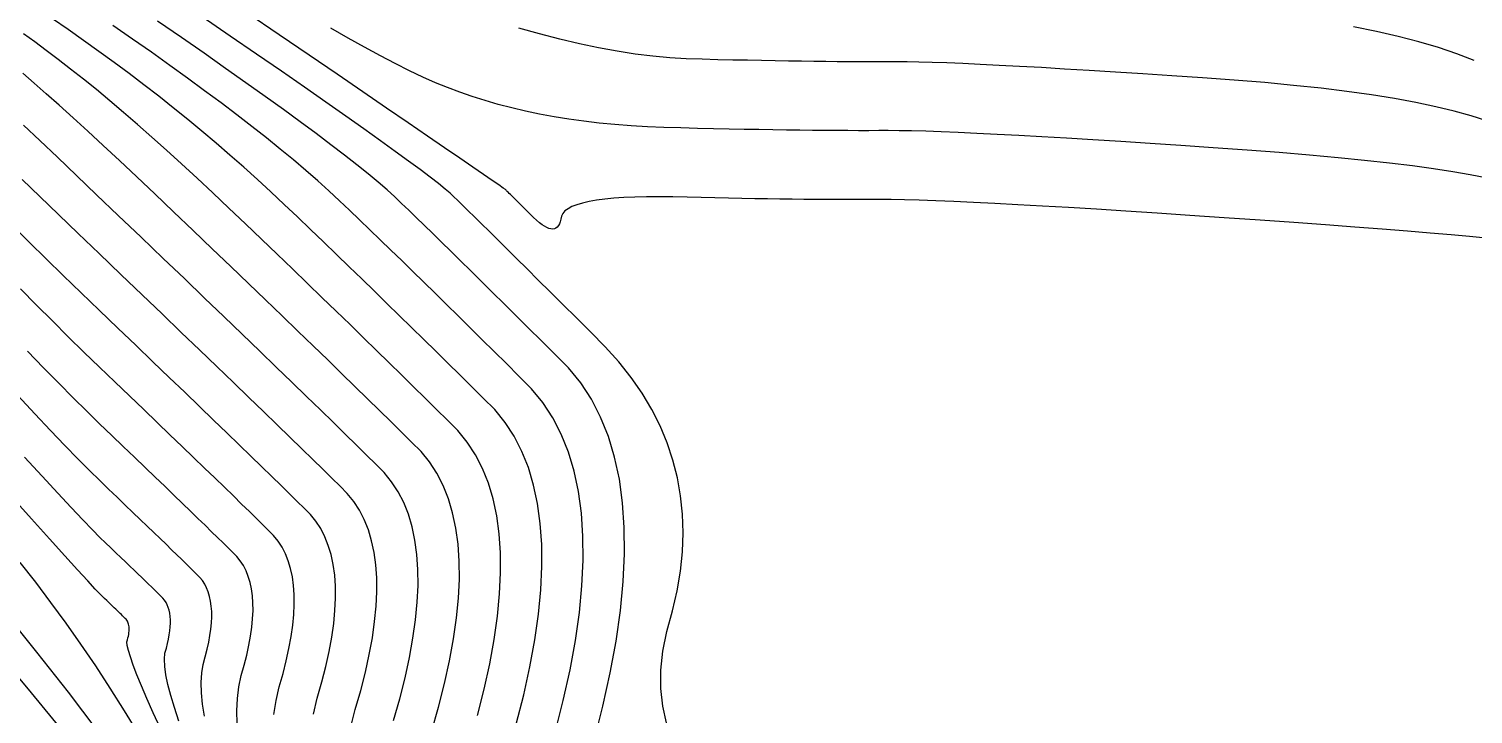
# Model space of a CAD drawing. Header units: inches. Extents: x 1412622.3 to 1412714.6, y 4931530.8 to 4931588.5.
# Drawn here: x 1412645.56 to 1412655.08, y 4931539.3 to 4931543.82 of the extents above; entities that cross this region are included whole.
import ezdxf

# ---------------------------------------------------------------- set-up
doc = ezdxf.new("R2010")
doc.units = ezdxf.units.IN
doc.header["$MEASUREMENT"] = 0

msp = doc.modelspace()

# ---------------------------------------------------------------- linework, layer by layer
for points in [[(1412649.7637, 4931539.2435), (1412649.7382, 4931539.3549), (1412649.7256, 4931539.4709), (1412649.7257, 4931539.5916), (1412649.7387, 4931539.7169), (1412649.7645, 4931539.847), (1412649.8031, 4931539.9817), (1412649.8332, 4931540.1141), (1412649.8548, 4931540.2442), (1412649.8678, 4931540.3719), (1412649.8723, 4931540.4973), (1412649.8683, 4931540.6204), (1412649.8558, 4931540.7411), (1412649.8348, 4931540.8596), (1412649.8052, 4931540.9756), (1412649.7671, 4931541.0894), (1412649.7205, 4931541.2008), (1412649.6653, 4931541.3099), (1412649.6017, 4931541.4167), (1412649.5295, 4931541.5212), (1412649.4488, 4931541.6233), (1412649.3595, 4931541.7231), (1412649.2618, 4931541.8205), (1412649.1687, 4931541.9132), (1412649.0803, 4931542.0012), (1412648.9967, 4931542.0844), (1412648.9177, 4931542.1629), (1412648.8435, 4931542.2366), (1412648.7739, 4931542.3056), (1412648.7091, 4931542.3699), (1412648.6489, 4931542.4294), (1412648.5935, 4931542.4841), (1412648.5427, 4931542.5341), (1412648.4967, 4931542.5794), (1412648.4553, 4931542.6199), (1412648.4187, 4931542.6557), (1412648.3868, 4931542.6868), (1412648.3595, 4931542.713), (1412648.337, 4931542.7346), (1412648.3037, 4931542.7631), (1412648.2595, 4931542.7987), (1412648.2046, 4931542.8412), (1412648.1388, 4931542.8908), (1412648.0622, 4931542.9473), (1412647.9749, 4931543.0108), (1412647.8767, 4931543.0813), (1412647.7677, 4931543.1589), (1412647.6479, 4931543.2434), (1412647.5173, 4931543.3349), (1412647.3758, 4931543.4334), (1412647.2236, 4931543.5389), (1412647.0606, 4931543.6514), (1412646.8867, 4931543.7709), (1412646.7021, 4931543.8974)], [(1412655.1659, 4931542.4386), (1412655.0577, 4931542.4492), (1412654.9352, 4931542.4605), (1412654.7983, 4931542.4724), (1412654.6471, 4931542.4849), (1412654.4816, 4931542.4981), (1412654.3018, 4931542.512), (1412654.1076, 4931542.5265), (1412653.8991, 4931542.5417), (1412653.6763, 4931542.5575), (1412653.4392, 4931542.574), (1412653.2128, 4931542.5894), (1412652.997, 4931542.6037), (1412652.792, 4931542.617), (1412652.5977, 4931542.6293), (1412652.4141, 4931542.6405), (1412652.2412, 4931542.6506), (1412652.0791, 4931542.6597), (1412651.9276, 4931542.6677), (1412651.7868, 4931542.6747), (1412651.6568, 4931542.6806), (1412651.5374, 4931542.6855), (1412651.4288, 4931542.6893), (1412651.3309, 4931542.692), (1412651.2437, 4931542.6937), (1412651.1672, 4931542.6943), (1412651.1014, 4931542.6939), (1412651.0338, 4931542.6937), (1412650.9644, 4931542.6936), (1412650.8932, 4931542.6937), (1412650.8202, 4931542.694), (1412650.7453, 4931542.6944), (1412650.6687, 4931542.695), (1412650.5903, 4931542.6958), (1412650.5101, 4931542.6968), (1412650.4281, 4931542.6979), (1412650.3443, 4931542.6992), (1412650.2587, 4931542.7006), (1412650.1713, 4931542.7023), (1412650.0821, 4931542.7041), (1412649.9911, 4931542.7061), (1412649.8982, 4931542.7082), (1412649.8036, 4931542.7106), (1412649.7147, 4931542.7115), (1412649.6315, 4931542.7112), (1412649.554, 4931542.7094), (1412649.4823, 4931542.7064), (1412649.4162, 4931542.702), (1412649.3558, 4931542.6962), (1412649.3012, 4931542.6891), (1412649.2523, 4931542.6806), (1412649.209, 4931542.6708), (1412649.1715, 4931542.6596), (1412649.1397, 4931542.6471), (1412649.1136, 4931542.6333), (1412649.0933, 4931542.6181), (1412649.0786, 4931542.6015), (1412649.0696, 4931542.5836), (1412649.0664, 4931542.5644), (1412649.062, 4931542.5476), (1412649.0566, 4931542.5334), (1412649.0501, 4931542.5216), (1412649.0425, 4931542.5123), (1412649.0338, 4931542.5055), (1412649.024, 4931542.5012), (1412649.0131, 4931542.4994), (1412649.0011, 4931542.5001), (1412648.9881, 4931542.5033), (1412648.9739, 4931542.509), (1412648.9587, 4931542.5171), (1412648.9423, 4931542.5278), (1412648.9249, 4931542.5409), (1412648.9064, 4931542.5566), (1412648.8868, 4931542.5747), (1412648.8661, 4931542.5953), (1412648.8466, 4931542.6148), (1412648.8284, 4931542.6329), (1412648.8114, 4931542.6499), (1412648.7956, 4931542.6656), (1412648.781, 4931542.6801), (1412648.7677, 4931542.6934), (1412648.7556, 4931542.7054), (1412648.7447, 4931542.7163), (1412648.735, 4931542.7259), (1412648.7266, 4931542.7343), (1412648.7194, 4931542.7414), (1412648.7134, 4931542.7473), (1412648.7087, 4931542.752), (1412648.7051, 4931542.7555), (1412648.7028, 4931542.7578), (1412648.7018, 4931542.7588), (1412648.6866, 4931542.7694), (1412648.6574, 4931542.7896), (1412648.6141, 4931542.8194), (1412648.5567, 4931542.8588), (1412648.4853, 4931542.9078), (1412648.3998, 4931542.9664), (1412648.3002, 4931543.0346), (1412648.1865, 4931543.1124), (1412648.0588, 4931543.1997), (1412647.917, 4931543.2967), (1412647.7611, 4931543.4032), (1412647.5912, 4931543.5194), (1412647.4072, 4931543.6451), (1412647.2091, 4931543.7804), (1412646.9969, 4931543.9254)], [(1412648.7726, 4931539.236), (1412648.8217, 4931539.4285), (1412648.8624, 4931539.6132), (1412648.8947, 4931539.7901), (1412648.9186, 4931539.9593), (1412648.9342, 4931540.1208), (1412648.9415, 4931540.2745), (1412648.9403, 4931540.4204), (1412648.9309, 4931540.5585), (1412648.913, 4931540.6889), (1412648.8868, 4931540.8116), (1412648.8523, 4931540.9265), (1412648.8093, 4931541.0336), (1412648.7581, 4931541.133), (1412648.6984, 4931541.2246), (1412648.6304, 4931541.3085), (1412648.5541, 4931541.3846), (1412648.4771, 4931541.4612), (1412648.3994, 4931541.5382), (1412648.321, 4931541.6156), (1412648.2421, 4931541.6935), (1412648.1624, 4931541.7718), (1412648.0821, 4931541.8505), (1412648.0011, 4931541.9297), (1412647.9195, 4931542.0093), (1412647.8372, 4931542.0894), (1412647.7543, 4931542.1699), (1412647.6707, 4931542.2508), (1412647.5864, 4931542.3322), (1412647.5015, 4931542.414), (1412647.4159, 4931542.4962), (1412647.3297, 4931542.5789), (1412647.2428, 4931542.662), (1412647.1548, 4931542.7443), (1412647.0659, 4931542.8259), (1412646.976, 4931542.9066), (1412646.885, 4931542.9866), (1412646.7931, 4931543.0657), (1412646.7001, 4931543.1441), (1412646.6061, 4931543.2216), (1412646.5111, 4931543.2984), (1412646.4151, 4931543.3744), (1412646.318, 4931543.4496), (1412646.22, 4931543.524), (1412646.1209, 4931543.5976), (1412646.0208, 4931543.6704), (1412645.9197, 4931543.7424), (1412645.8176, 4931543.8136), (1412645.7145, 4931543.884)], [(1412649.029, 4931539.1805), (1412649.0826, 4931539.391), (1412649.1271, 4931539.5929), (1412649.1624, 4931539.7864), (1412649.1886, 4931539.9714), (1412649.2056, 4931540.1479), (1412649.2136, 4931540.316), (1412649.2123, 4931540.4755), (1412649.202, 4931540.6266), (1412649.1825, 4931540.7692), (1412649.1538, 4931540.9033), (1412649.116, 4931541.029), (1412649.0691, 4931541.1461), (1412649.013, 4931541.2548), (1412648.9478, 4931541.355), (1412648.8735, 4931541.4467), (1412648.79, 4931541.5299), (1412648.7076, 4931541.6119), (1412648.6264, 4931541.6925), (1412648.5463, 4931541.7719), (1412648.4673, 4931541.8499), (1412648.3894, 4931541.9267), (1412648.3127, 4931542.0022), (1412648.2371, 4931542.0764), (1412648.1626, 4931542.1493), (1412648.0893, 4931542.221), (1412648.0171, 4931542.2913), (1412647.946, 4931542.3603), (1412647.876, 4931542.4281), (1412647.8072, 4931542.4945), (1412647.7395, 4931542.5597), (1412647.6729, 4931542.6236), (1412647.6075, 4931542.6862), (1412647.5378, 4931542.7506), (1412647.4638, 4931542.8168), (1412647.3855, 4931542.8848), (1412647.303, 4931542.9546), (1412647.2161, 4931543.0262), (1412647.125, 4931543.0997), (1412647.0296, 4931543.1749), (1412646.9299, 4931543.2519), (1412646.826, 4931543.3307), (1412646.7178, 4931543.4113), (1412646.6053, 4931543.4938), (1412646.4885, 4931543.578), (1412646.3674, 4931543.6641), (1412646.2421, 4931543.7519), (1412646.1125, 4931543.8415)], [(1412649.2853, 4931539.125), (1412649.3435, 4931539.3535), (1412649.3918, 4931539.5727), (1412649.4301, 4931539.7827), (1412649.4586, 4931539.9835), (1412649.4771, 4931540.1751), (1412649.4857, 4931540.3575), (1412649.4843, 4931540.5307), (1412649.4731, 4931540.6947), (1412649.4519, 4931540.8495), (1412649.4208, 4931540.9951), (1412649.3798, 4931541.1314), (1412649.3288, 4931541.2586), (1412649.268, 4931541.3766), (1412649.1972, 4931541.4853), (1412649.1165, 4931541.5849), (1412649.0259, 4931541.6752), (1412648.9381, 4931541.7625), (1412648.8533, 4931541.8468), (1412648.7715, 4931541.9281), (1412648.6925, 4931542.0064), (1412648.6164, 4931542.0817), (1412648.5433, 4931542.1539), (1412648.4731, 4931542.2231), (1412648.4058, 4931542.2893), (1412648.3414, 4931542.3525), (1412648.2799, 4931542.4127), (1412648.2213, 4931542.4699), (1412648.1657, 4931542.524), (1412648.113, 4931542.5751), (1412648.0631, 4931542.6232), (1412648.0162, 4931542.6683), (1412647.9723, 4931542.7104), (1412647.9207, 4931542.7569), (1412647.8617, 4931542.8077), (1412647.795, 4931542.863), (1412647.7209, 4931542.9227), (1412647.6392, 4931542.9868), (1412647.5499, 4931543.0552), (1412647.4531, 4931543.1281), (1412647.3488, 4931543.2054), (1412647.2369, 4931543.2871), (1412647.1175, 4931543.3731), (1412646.9906, 4931543.4636), (1412646.856, 4931543.5585), (1412646.714, 4931543.6577), (1412646.5644, 4931543.7614), (1412646.4073, 4931543.8695)], [(1412655.1642, 4931542.837), (1412655.0612, 4931542.8574), (1412654.9462, 4931542.8773), (1412654.819, 4931542.8967), (1412654.6799, 4931542.9156), (1412654.5286, 4931542.9341), (1412654.3653, 4931542.952), (1412654.1899, 4931542.9695), (1412654.0024, 4931542.9865), (1412653.8029, 4931543.003), (1412653.5913, 4931543.019), (1412653.3677, 4931543.0345), (1412653.1541, 4931543.0491), (1412652.9506, 4931543.0626), (1412652.7573, 4931543.0752), (1412652.574, 4931543.0867), (1412652.4008, 4931543.0973), (1412652.2378, 4931543.1068), (1412652.0848, 4931543.1154), (1412651.9419, 4931543.123), (1412651.8092, 4931543.1295), (1412651.6865, 4931543.1351), (1412651.574, 4931543.1397), (1412651.4715, 4931543.1433), (1412651.3791, 4931543.1459), (1412651.2969, 4931543.1475), (1412651.2247, 4931543.1481), (1412651.1626, 4931543.1477), (1412651.0975, 4931543.1475), (1412651.0292, 4931543.1475), (1412650.9578, 4931543.1477), (1412650.8833, 4931543.1481), (1412650.8056, 4931543.1487), (1412650.7249, 4931543.1494), (1412650.6411, 4931543.1504), (1412650.5541, 4931543.1516), (1412650.464, 4931543.153), (1412650.3708, 4931543.1545), (1412650.2745, 4931543.1563), (1412650.1751, 4931543.1583), (1412650.0726, 4931543.1604), (1412649.9669, 4931543.1628), (1412649.8582, 4931543.1653), (1412649.7463, 4931543.1681), (1412649.6365, 4931543.1727), (1412649.5288, 4931543.1792), (1412649.4232, 4931543.1875), (1412649.3197, 4931543.1976), (1412649.2183, 4931543.2096), (1412649.119, 4931543.2235), (1412649.0217, 4931543.2392), (1412648.9266, 4931543.2568), (1412648.8335, 4931543.2762), (1412648.7426, 4931543.2975), (1412648.6537, 4931543.3206), (1412648.5669, 4931543.3456), (1412648.4822, 4931543.3724), (1412648.3996, 4931543.4011), (1412648.3191, 4931543.4317), (1412648.2406, 4931543.464), (1412648.1571, 4931543.5012), (1412648.0686, 4931543.5431), (1412647.9751, 4931543.5898), (1412647.8765, 4931543.6413), (1412647.7728, 4931543.6975), (1412647.6642, 4931543.7585), (1412647.5505, 4931543.8242)], [(1412655.1708, 4931543.2129), (1412655.0686, 4931543.2453), (1412654.9565, 4931543.2761), (1412654.8346, 4931543.3053), (1412654.7029, 4931543.3329), (1412654.5614, 4931543.3589), (1412654.4101, 4931543.3832), (1412654.2489, 4931543.4059), (1412654.078, 4931543.427), (1412653.8972, 4931543.4465), (1412653.7067, 4931543.4643), (1412653.5063, 4931543.4805), (1412653.2961, 4931543.4951), (1412653.0954, 4931543.5088), (1412652.9042, 4931543.5215), (1412652.7225, 4931543.5333), (1412652.5503, 4931543.5441), (1412652.3875, 4931543.5541), (1412652.2343, 4931543.563), (1412652.0905, 4931543.5711), (1412651.9563, 4931543.5782), (1412651.8315, 4931543.5844), (1412651.7162, 4931543.5896), (1412651.6105, 4931543.5939), (1412651.5142, 4931543.5973), (1412651.4274, 4931543.5997), (1412651.3501, 4931543.6012), (1412651.2823, 4931543.6018), (1412651.2239, 4931543.6014), (1412651.1627, 4931543.6012), (1412651.0985, 4931543.6012), (1412651.0314, 4931543.6014), (1412650.9614, 4931543.6018), (1412650.8884, 4931543.6024), (1412650.8126, 4931543.6031), (1412650.7338, 4931543.604), (1412650.652, 4931543.6051), (1412650.5674, 4931543.6064), (1412650.4798, 4931543.6079), (1412650.3893, 4931543.6095), (1412650.2959, 4931543.6114), (1412650.1995, 4931543.6134), (1412650.1002, 4931543.6156), (1412649.998, 4931543.618), (1412649.8929, 4931543.6206), (1412649.7843, 4931543.6272), (1412649.6722, 4931543.6378), (1412649.5566, 4931543.6523), (1412649.4375, 4931543.6709), (1412649.3149, 4931543.6934), (1412649.1888, 4931543.72), (1412649.0592, 4931543.7505), (1412648.9262, 4931543.7851), (1412648.7896, 4931543.8236)], [(1412655.0866, 4931543.6096), (1412654.9729, 4931543.6537), (1412654.8518, 4931543.6949), (1412654.723, 4931543.7334), (1412654.5868, 4931543.7691), (1412654.4429, 4931543.8021), (1412654.2915, 4931543.8323)], [(1412648.5163, 4931539.2916), (1412648.5608, 4931539.466), (1412648.5976, 4931539.6335), (1412648.6269, 4931539.7939), (1412648.6487, 4931539.9473), (1412648.6628, 4931540.0936), (1412648.6694, 4931540.2329), (1412648.6683, 4931540.3652), (1412648.6598, 4931540.4904), (1412648.6436, 4931540.6087), (1412648.6198, 4931540.7199), (1412648.5885, 4931540.824), (1412648.5496, 4931540.9211), (1412648.5031, 4931541.0112), (1412648.449, 4931541.0943), (1412648.3874, 4931541.1703), (1412648.3182, 4931541.2393), (1412648.2465, 4931541.3105), (1412648.1724, 4931541.3838), (1412648.0958, 4931541.4593), (1412648.0168, 4931541.537), (1412647.9354, 4931541.6168), (1412647.8515, 4931541.6988), (1412647.7651, 4931541.783), (1412647.6764, 4931541.8693), (1412647.5851, 4931541.9578), (1412647.4914, 4931542.0484), (1412647.3953, 4931542.1412), (1412647.2967, 4931542.2362), (1412647.1957, 4931542.3334), (1412647.0923, 4931542.4327), (1412646.9864, 4931542.5342), (1412646.878, 4931542.6378), (1412646.7719, 4931542.7381), (1412646.668, 4931542.8349), (1412646.5664, 4931542.9284), (1412646.4671, 4931543.0185), (1412646.37, 4931543.1052), (1412646.2751, 4931543.1885), (1412646.1825, 4931543.2684), (1412646.0922, 4931543.3449), (1412646.0041, 4931543.4181), (1412645.9183, 4931543.4878), (1412645.8347, 4931543.5541), (1412645.7533, 4931543.6171), (1412645.6742, 4931543.6767), (1412645.5974, 4931543.7329), (1412645.5228, 4931543.7857)], [(1412648.2133, 4931539.1843), (1412648.26, 4931539.3471), (1412648.2999, 4931539.5035), (1412648.3329, 4931539.6537), (1412648.3592, 4931539.7976), (1412648.3787, 4931539.9352), (1412648.3914, 4931540.0664), (1412648.3973, 4931540.1914), (1412648.3964, 4931540.31), (1412648.3886, 4931540.4224), (1412648.3741, 4931540.5284), (1412648.3528, 4931540.6281), (1412648.3247, 4931540.7215), (1412648.2898, 4931540.8087), (1412648.2481, 4931540.8895), (1412648.1997, 4931540.964), (1412648.1444, 4931541.0322), (1412648.0823, 4931541.094), (1412648.016, 4931541.1598), (1412647.9454, 4931541.2295), (1412647.8706, 4931541.3031), (1412647.7916, 4931541.3805), (1412647.7084, 4931541.4619), (1412647.6209, 4931541.5471), (1412647.5292, 4931541.6362), (1412647.4332, 4931541.7293), (1412647.333, 4931541.8262), (1412647.2286, 4931541.927), (1412647.12, 4931542.0317), (1412647.0071, 4931542.1403), (1412646.89, 4931542.2528), (1412646.7686, 4931542.3692), (1412646.6431, 4931542.4895), (1412646.5132, 4931542.6136), (1412646.389, 4931542.7318), (1412646.2702, 4931542.844), (1412646.1569, 4931542.9502), (1412646.0492, 4931543.0504), (1412645.9469, 4931543.1447), (1412645.8502, 4931543.2329), (1412645.759, 4931543.3152), (1412645.6733, 4931543.3914), (1412645.5932, 4931543.4617), (1412645.5185, 4931543.526)], [(1412647.9624, 4931539.2585), (1412648.0037, 4931539.4026), (1412648.039, 4931539.5411), (1412648.0682, 4931539.674), (1412648.0915, 4931539.8013), (1412648.1087, 4931539.9231), (1412648.12, 4931540.0392), (1412648.1252, 4931540.1498), (1412648.1244, 4931540.2548), (1412648.1175, 4931540.3543), (1412648.1047, 4931540.4481), (1412648.0858, 4931540.5364), (1412648.061, 4931540.6191), (1412648.0301, 4931540.6962), (1412647.9932, 4931540.7677), (1412647.9503, 4931540.8336), (1412647.9013, 4931540.894), (1412647.8464, 4931540.9488), (1412647.7854, 4931541.0091), (1412647.7184, 4931541.0752), (1412647.6454, 4931541.1468), (1412647.5664, 4931541.224), (1412647.4813, 4931541.3069), (1412647.3903, 4931541.3954), (1412647.2932, 4931541.4895), (1412647.1901, 4931541.5893), (1412647.081, 4931541.6946), (1412646.9658, 4931541.8056), (1412646.8446, 4931541.9222), (1412646.7174, 4931542.0444), (1412646.5842, 4931542.1722), (1412646.445, 4931542.3057), (1412646.2998, 4931542.4447), (1412646.1485, 4931542.5894), (1412646.006, 4931542.7255), (1412645.8723, 4931542.8531), (1412645.7474, 4931542.972), (1412645.6312, 4931543.0823), (1412645.5239, 4931543.1841)], [(1412647.6805, 4931539.2096), (1412647.7114, 4931539.3327), (1412647.7474, 4931539.4581), (1412647.7781, 4931539.5786), (1412647.8035, 4931539.6942), (1412647.8238, 4931539.805), (1412647.8388, 4931539.911), (1412647.8485, 4931540.0121), (1412647.8531, 4931540.1083), (1412647.8524, 4931540.1997), (1412647.8464, 4931540.2862), (1412647.8353, 4931540.3678), (1412647.8188, 4931540.4446), (1412647.7972, 4931540.5166), (1412647.7703, 4931540.5837), (1412647.7382, 4931540.6459), (1412647.7009, 4931540.7033), (1412647.6583, 4931540.7558), (1412647.6105, 4931540.8035), (1412647.5566, 4931540.8568), (1412647.4967, 4931540.9158), (1412647.4307, 4931540.9805), (1412647.3587, 4931541.0508), (1412647.2806, 4931541.1269), (1412647.1964, 4931541.2086), (1412647.1062, 4931541.296), (1412647.0099, 4931541.389), (1412646.9076, 4931541.4877), (1412646.7992, 4931541.5921), (1412646.6847, 4931541.7022), (1412646.5642, 4931541.8179), (1412646.4377, 4931541.9394), (1412646.3051, 4931542.0665), (1412646.1664, 4931542.1992), (1412646.0216, 4931542.3377), (1412645.8842, 4931542.4695), (1412645.754, 4931542.5946), (1412645.631, 4931542.7131), (1412645.5154, 4931542.8249)], [(1412647.435, 4931539.3005), (1412647.4605, 4931539.4069), (1412647.491, 4931539.5136), (1412647.5172, 4931539.6161), (1412647.5388, 4931539.7145), (1412647.556, 4931539.8088), (1412647.5688, 4931539.8989), (1412647.5771, 4931539.9849), (1412647.581, 4931540.0668), (1412647.5804, 4931540.1445), (1412647.5753, 4931540.2181), (1412647.5658, 4931540.2876), (1412647.5519, 4931540.3529), (1412647.5334, 4931540.4141), (1412647.5106, 4931540.4712), (1412647.4833, 4931540.5241), (1412647.4515, 4931540.5729), (1412647.4153, 4931540.6176), (1412647.3746, 4931540.6582), (1412647.3288, 4931540.7035), (1412647.2778, 4931540.7537), (1412647.2216, 4931540.8088), (1412647.1604, 4931540.8686), (1412647.0939, 4931540.9333), (1412647.0223, 4931541.0028), (1412646.9456, 4931541.0772), (1412646.8637, 4931541.1563), (1412646.7766, 4931541.2403), (1412646.6844, 4931541.3291), (1412646.587, 4931541.4228), (1412646.4845, 4931541.5212), (1412646.3768, 4931541.6245), (1412646.264, 4931541.7327), (1412646.146, 4931541.8456), (1412646.0229, 4931541.9634), (1412645.9029, 4931542.0789), (1412645.7862, 4931542.1921), (1412645.6726, 4931542.303), (1412645.5622, 4931542.4117), (1412645.455, 4931542.518)], [(1412647.1748, 4931539.2996), (1412647.1895, 4931539.3913), (1412647.2095, 4931539.4812), (1412647.2347, 4931539.5691), (1412647.2563, 4931539.6536), (1412647.2741, 4931539.7348), (1412647.2883, 4931539.8125), (1412647.2988, 4931539.8868), (1412647.3057, 4931539.9577), (1412647.3089, 4931540.0252), (1412647.3084, 4931540.0893), (1412647.3042, 4931540.15), (1412647.2964, 4931540.2073), (1412647.2849, 4931540.2612), (1412647.2697, 4931540.3116), (1412647.2508, 4931540.3587), (1412647.2283, 4931540.4024), (1412647.2021, 4931540.4426), (1412647.1722, 4931540.4794), (1412647.1387, 4931540.5129), (1412647.1009, 4931540.5503), (1412647.0589, 4931540.5917), (1412647.0126, 4931540.6371), (1412646.962, 4931540.6864), (1412646.9073, 4931540.7397), (1412646.8482, 4931540.7971), (1412646.7849, 4931540.8584), (1412646.7174, 4931540.9236), (1412646.6456, 4931540.9929), (1412646.5696, 4931541.0661), (1412646.4893, 4931541.1433), (1412646.4048, 4931541.2245), (1412646.316, 4931541.3097), (1412646.223, 4931541.3989), (1412646.1257, 4931541.492), (1412646.0241, 4931541.5891), (1412645.9217, 4931541.6883), (1412645.8184, 4931541.7896), (1412645.7141, 4931541.893), (1412645.609, 4931541.9984), (1412645.5029, 4931542.1059)], [(1412646.9326, 4931539.2391), (1412646.9311, 4931539.3241), (1412646.9349, 4931539.4051), (1412646.944, 4931539.4822), (1412646.9585, 4931539.5554), (1412646.9784, 4931539.6246), (1412646.9953, 4931539.6912), (1412647.0094, 4931539.755), (1412647.0206, 4931539.8162), (1412647.0289, 4931539.8747), (1412647.0343, 4931539.9305), (1412647.0368, 4931539.9837), (1412647.0364, 4931540.0341), (1412647.0331, 4931540.0819), (1412647.0269, 4931540.127), (1412647.0179, 4931540.1694), (1412647.0059, 4931540.2092), (1412646.9911, 4931540.2462), (1412646.9733, 4931540.2806), (1412646.9527, 4931540.3123), (1412646.9292, 4931540.3413), (1412646.9028, 4931540.3676), (1412646.8731, 4931540.397), (1412646.84, 4931540.4296), (1412646.8035, 4931540.4653), (1412646.7637, 4931540.5042), (1412646.7206, 4931540.5462), (1412646.6741, 4931540.5913), (1412646.6243, 4931540.6396), (1412646.5711, 4931540.6909), (1412646.5146, 4931540.7455), (1412646.4548, 4931540.8031), (1412646.3916, 4931540.8639), (1412646.325, 4931540.9278), (1412646.2551, 4931540.9949), (1412646.1819, 4931541.0651), (1412646.1053, 4931541.1384), (1412646.0254, 4931541.2148), (1412645.9405, 4931541.2977), (1412645.8506, 4931541.3871), (1412645.7557, 4931541.4829), (1412645.6558, 4931541.5852), (1412645.5509, 4931541.6939)], [(1412646.7169, 4931539.2872), (1412646.7041, 4931539.3677), (1412646.6968, 4931539.4421), (1412646.695, 4931539.5106), (1412646.6986, 4931539.5731), (1412646.7076, 4931539.6296), (1412646.7221, 4931539.6801), (1412646.7344, 4931539.7287), (1412646.7447, 4931539.7753), (1412646.7529, 4931539.8199), (1412646.7589, 4931539.8626), (1412646.7628, 4931539.9034), (1412646.7647, 4931539.9422), (1412646.7644, 4931539.979), (1412646.762, 4931540.0138), (1412646.7575, 4931540.0467), (1412646.7509, 4931540.0777), (1412646.7422, 4931540.1067), (1412646.7313, 4931540.1337), (1412646.7184, 4931540.1588), (1412646.7033, 4931540.1819), (1412646.6862, 4931540.2031), (1412646.6669, 4931540.2223), (1412646.6452, 4931540.2438), (1412646.6211, 4931540.2676), (1412646.5945, 4931540.2936), (1412646.5654, 4931540.322), (1412646.534, 4931540.3526), (1412646.5, 4931540.3855), (1412646.4637, 4931540.4208), (1412646.4249, 4931540.4583), (1412646.3837, 4931540.498), (1412646.34, 4931540.5401), (1412646.2939, 4931540.5845), (1412646.2453, 4931540.6311), (1412646.1943, 4931540.68), (1412646.1408, 4931540.7313), (1412646.085, 4931540.7848), (1412646.0266, 4931540.8406), (1412645.9592, 4931540.9072), (1412645.8828, 4931540.9846), (1412645.7972, 4931541.0728), (1412645.7026, 4931541.1719), (1412645.5989, 4931541.2818), (1412645.4862, 4931541.4025)], [(1412646.5483, 4931539.2561), (1412646.5185, 4931539.3442), (1412646.4943, 4931539.4242), (1412646.4757, 4931539.4962), (1412646.4626, 4931539.5602), (1412646.455, 4931539.6161), (1412646.4531, 4931539.664), (1412646.4566, 4931539.7038), (1412646.4657, 4931539.7356), (1412646.4735, 4931539.7662), (1412646.48, 4931539.7956), (1412646.4851, 4931539.8237), (1412646.4889, 4931539.8505), (1412646.4914, 4931539.8762), (1412646.4926, 4931539.9006), (1412646.4924, 4931539.9238), (1412646.4909, 4931539.9457), (1412646.488, 4931539.9665), (1412646.4839, 4931539.986), (1412646.4784, 4931540.0042), (1412646.4716, 4931540.0212), (1412646.4634, 4931540.037), (1412646.454, 4931540.0516), (1412646.4432, 4931540.0649), (1412646.431, 4931540.077), (1412646.4174, 4931540.0905), (1412646.4021, 4931540.1055), (1412646.3854, 4931540.1219), (1412646.3671, 4931540.1398), (1412646.3473, 4931540.1591), (1412646.326, 4931540.1798), (1412646.3031, 4931540.202), (1412646.2786, 4931540.2256), (1412646.2527, 4931540.2506), (1412646.2252, 4931540.2771), (1412646.1961, 4931540.305), (1412646.1656, 4931540.3344), (1412646.1334, 4931540.3652), (1412646.0998, 4931540.3975), (1412646.0646, 4931540.4311), (1412646.0279, 4931540.4663), (1412645.978, 4931540.5166), (1412645.915, 4931540.5821), (1412645.8388, 4931540.6628), (1412645.7494, 4931540.7587), (1412645.6469, 4931540.8697), (1412645.5312, 4931540.996)], [(1412646.4264, 4931539.2062), (1412646.3792, 4931539.3101), (1412646.3378, 4931539.4039), (1412646.3019, 4931539.4876), (1412646.2717, 4931539.5612), (1412646.2472, 4931539.6248), (1412646.2283, 4931539.6782), (1412646.2151, 4931539.7216), (1412646.2076, 4931539.7549), (1412646.2057, 4931539.778), (1412646.2094, 4931539.7911), (1412646.2126, 4931539.8037), (1412646.2153, 4931539.8158), (1412646.2174, 4931539.8274), (1412646.219, 4931539.8385), (1412646.22, 4931539.849), (1412646.2205, 4931539.8591), (1412646.2204, 4931539.8686), (1412646.2198, 4931539.8777), (1412646.2186, 4931539.8862), (1412646.2169, 4931539.8942), (1412646.2146, 4931539.9017), (1412646.2118, 4931539.9087), (1412646.2085, 4931539.9152), (1412646.2046, 4931539.9212), (1412646.2001, 4931539.9267), (1412646.1951, 4931539.9317), (1412646.1895, 4931539.9373), (1412646.1832, 4931539.9434), (1412646.1763, 4931539.9502), (1412646.1688, 4931539.9576), (1412646.1607, 4931539.9655), (1412646.1519, 4931539.974), (1412646.1424, 4931539.9832), (1412646.1324, 4931539.9929), (1412646.1217, 4931540.0032), (1412646.1104, 4931540.0141), (1412646.0984, 4931540.0256), (1412646.0858, 4931540.0377), (1412646.0726, 4931540.0504), (1412646.0587, 4931540.0637), (1412646.0442, 4931540.0775), (1412646.0291, 4931540.092), (1412645.9968, 4931540.126), (1412645.9472, 4931540.1796), (1412645.8803, 4931540.2527), (1412645.7962, 4931540.3454), (1412645.6949, 4931540.4576), (1412645.5763, 4931540.5894), (1412645.4405, 4931540.7408)], [(1412646.2838, 4931539.1694), (1412646.1903, 4931539.3226), (1412646.0956, 4931539.4725), (1412645.9997, 4931539.6189), (1412645.9026, 4931539.7619), (1412645.8043, 4931539.9015), (1412645.7049, 4931540.0377), (1412645.6042, 4931540.1705), (1412645.5023, 4931540.2999)], [(1412646.0101, 4931539.1965), (1412645.8199, 4931539.4454), (1412645.6124, 4931539.7102), (1412645.3658, 4931540.0153)], [(1412645.7877, 4931539.1854), (1412645.5762, 4931539.4411), (1412645.3359, 4931539.7267)]]:
    msp.add_lwpolyline(points)

doc.saveas('drawing.dxf')
